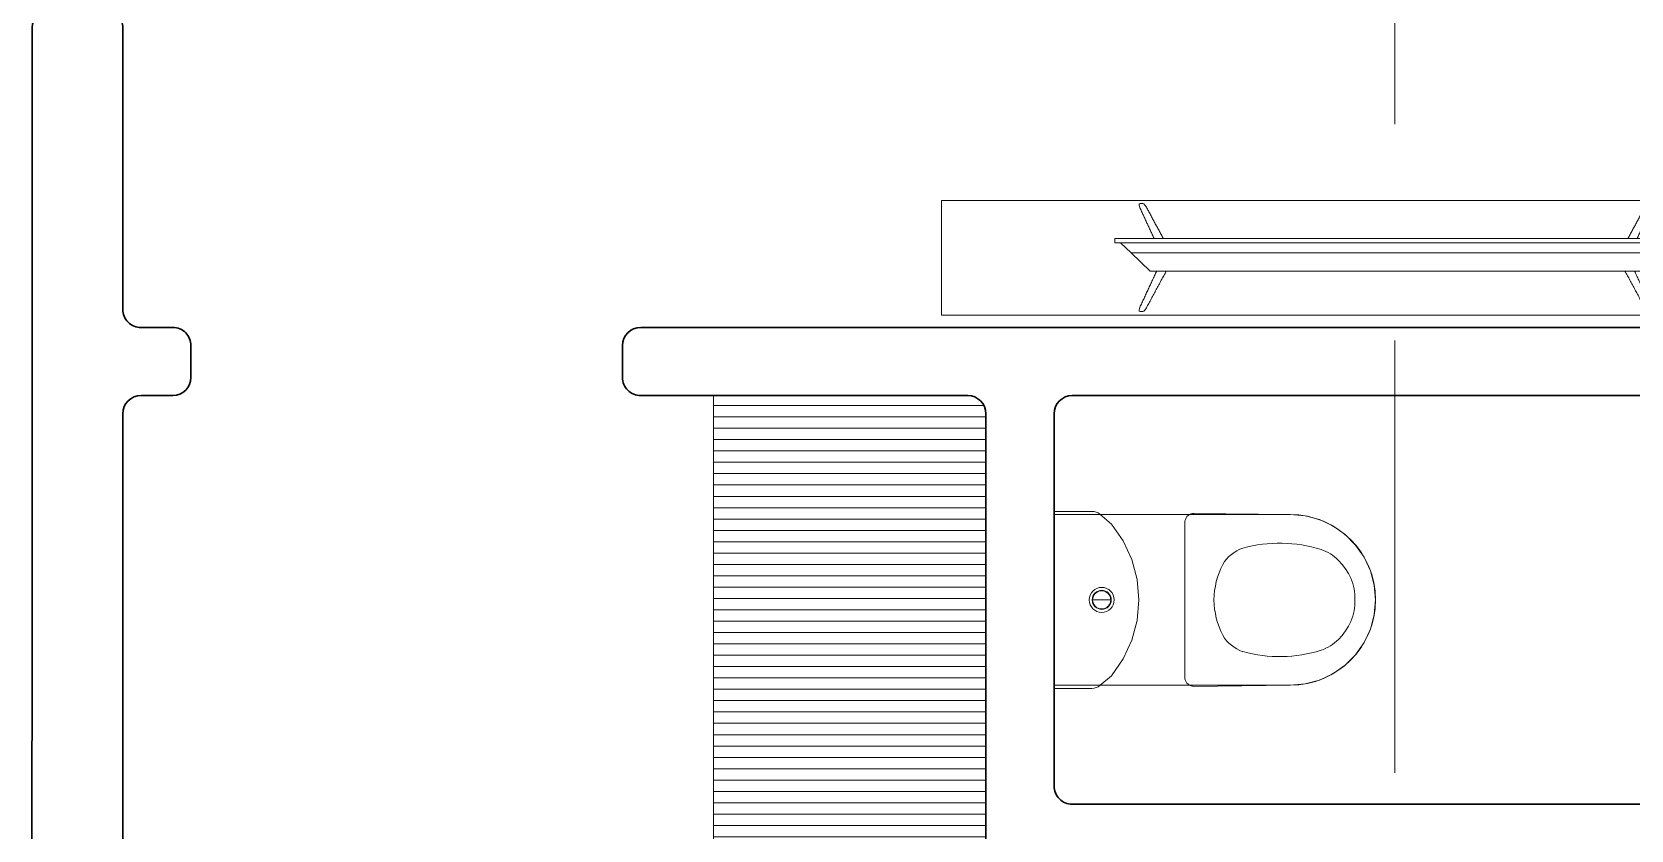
# Model space of a CAD drawing. Header units: metres. Extents: x -44 to 358, y -286 to 66.
# Drawn here: x 4.278 to 7.799, y -263.198 to -261.44 of the extents above; entities that cross this region are included whole.
import ezdxf

# ---------------------------------------------------------------- set-up
doc = ezdxf.new("R2010")
doc.units = ezdxf.units.M
doc.header["$LTSCALE"] = 0.3
doc.linetypes.add('HIDDEN2', pattern=[4.7625, 3.175, -1.5875])
for name, color, linetype, lineweight in [('A-WALL', 7, 'Continuous', 30), ('baños', 141, 'Continuous', 0), ('closets', 33, 'Continuous', 0), ('Columnas', 7, 'Continuous', 18), ('MOBILIARIOS', 252, 'Continuous', 0)]:
    doc.layers.add(name, color=color, linetype=linetype, lineweight=lineweight)
doc.layers.add('Techos 1', color=7, linetype='HIDDEN2', lineweight=9, true_color=0x42391a)

# ---------------------------------------------------------------- blocks, each defined once
blk = doc.blocks.new('A$C58f5b6b7')
at = {"layer": 'MOBILIARIOS'}
for points in [[(0, 0.2526), (2, 0.2526), (2, 0), (0, 0)], [(0.382, 0.1596), (0.382, 0.1691), (1.618, 0.1691), (1.618, 0.1596)]]:
    blk.add_lwpolyline(points, close=True, dxfattribs=at)
for points in [[(1.6059, 0.1595), (1.5823, 0.1372), (1, 0.1372), (0.4177, 0.1372), (0.3941, 0.1595)], [(1.5823, 0.1372), (1.54, 0.0973), (0.46, 0.0973), (0.4177, 0.1372)]]:
    blk.add_lwpolyline(points, dxfattribs=at)
for points, degree in [([(0.4512, 0.2382, -0.0047), (0.4469, 0.2461, -0.0047), (0.4415, 0.2461, -0.0047), (0.4325, 0.2461, -0.0047), (0.4368, 0.237, -0.0047)], 3), ([(0.4368, 0.237, -0.0047), (0.4526, 0.2031, -0.0047), (0.4683, 0.1691, -0.0047)], 2), ([(0.4885, 0.1691, -0.0047), (0.4698, 0.2037, -0.0047), (0.4512, 0.2382, -0.0047)], 2), ([(1.5115, 0.1691, -0.0047), (1.5302, 0.2037, -0.0047), (1.5488, 0.2382, -0.0047)], 2), ([(1.5632, 0.237, -0.0047), (1.5474, 0.2031, -0.0047), (1.5317, 0.1691, -0.0047)], 2), ([(1.5488, 0.2382, -0.0047), (1.5531, 0.2461, -0.0047), (1.5585, 0.2461, -0.0047), (1.5675, 0.2461, -0.0047), (1.5632, 0.237, -0.0047)], 3), ([(0.4368, 0.0172, -0.0047), (0.4554, 0.0572, -0.0047), (0.474, 0.0973, -0.0047)], 2), ([(0.4951, 0.0973, -0.0047), (0.4731, 0.0566, -0.0047), (0.4512, 0.016, -0.0047)], 2), ([(1.5049, 0.0973), (1.5269, 0.0566), (1.5488, 0.016)], 2), ([(1.5632, 0.0172), (1.5446, 0.0572), (1.526, 0.0973)], 2)]:
    blk.add_open_spline(points, degree=degree, dxfattribs=at)
for points in [[(0.4512, 0.016, -0.0047), (0.4469, 0.0081, -0.0047), (0.4415, 0.0081, -0.0047), (0.4325, 0.0081, -0.0047), (0.4368, 0.0172, -0.0047)], [(1.5488, 0.016), (1.5531, 0.0081), (1.5585, 0.0081), (1.5675, 0.0081), (1.5632, 0.0172)]]:
    blk.add_open_spline(points, degree=3, knots=[-0.08544201, -0.08544201, -0.08544201, -0.08544201, -0.04272101, 0, 0, 0, 0], dxfattribs=at)
blk = doc.blocks.new('Caroma_ToiletSuites')
at = {"layer": 'baños'}
for p, q in [((-32.6, 705.1), (-64.3, 696.7)), ((0, 708), (-32.6, 705.1)), ((32.6, 705.1), (0, 708)), ((64.3, 696.7), (32.6, 705.1)), ((-94, 682.8), (-120.8, 664)), ((-64.3, 696.7), (-94, 682.8)), ((94, 682.8), (64.3, 696.7)), ((120.8, 664), (94, 682.8)), ((-144, 640.8), (-162.8, 614)), ((-120.8, 664), (-144, 640.8)), ((144, 640.8), (120.8, 664)), ((162.8, 614), (144, 640.8)), ((-162.8, 614), (-176.7, 584.3)), ((176.7, 584.3), (162.8, 614)), ((-176.7, 584.3), (-185.1, 552.6)), ((185.1, 552.6), (176.7, 584.3)), ((-185.1, 552.6), (-188, 520)), ((188, 520), (185.1, 552.6)), ((-188, 520), (-190.5, 308)), ((-188, 0), (-188, 520)), ((188, 520), (188, 0)), ((190.5, 308), (188, 520)), ((-190.5, 308), (-190.2, 304.5)), ((-190.2, 304.5), (-189.3, 301.2)), ((-189.3, 301.2), (-187.8, 298)), ((-187.8, 298), (-185.8, 295.1)), ((-185.8, 295.1), (-183.4, 292.7)), ((-183.4, 292.7), (-180.5, 290.7)), ((-180.5, 290.7), (-177.3, 289.2)), ((-177.3, 289.2), (-174, 288.3)), ((-174, 288.3), (-170.5, 288)), ((-170.5, 288), (170.5, 288)), ((170.5, 288), (174, 288.3)), ((174, 288.3), (177.3, 289.2)), ((177.3, 289.2), (180.5, 290.7)), ((180.5, 290.7), (183.4, 292.7)), ((183.4, 292.7), (185.8, 295.1)), ((185.8, 295.1), (187.8, 298)), ((187.8, 298), (189.3, 301.2)), ((189.3, 301.2), (190.2, 304.5)), ((190.2, 304.5), (190.5, 308)), ((-45.1, 183.1), (-88.9, 171.3)), ((0, 187), (-45.1, 183.1)), ((45.1, 183.1), (0, 187)), ((88.9, 171.3), (45.1, 183.1)), ((-130, 152.2), (-167.1, 126.2)), ((-88.9, 171.3), (-130, 152.2)), ((130, 152.2), (88.9, 171.3)), ((167.1, 126.2), (130, 152.2)), ((-167.1, 126.2), (-188.7, 100.9)), ((0, 85), (0, 125)), ((188.7, 100.9), (167.1, 126.2)), ((-194.6, 88.2), (-195, 83.5)), ((-195, 83.5), (-195, 0)), ((-193.4, 92.7), (-194.6, 88.2)), ((-191.4, 97), (-193.4, 92.7)), ((-188.7, 100.9), (-191.4, 97)), ((191.4, 97), (188.7, 100.9)), ((193.4, 92.7), (191.4, 97)), ((194.6, 88.2), (193.4, 92.7)), ((195, 83.5), (194.6, 88.2)), ((195, 0), (195, 83.5)), ((-195, 0), (195, 0)), ((188, 0), (-188, 0))]:
    blk.add_line(p, q, dxfattribs=at)
for centre, radius, start, end in [((0, 520), 188, 0, 180), ((-2.7, 547.4), 115.2, 88.6565, 137.0404), ((2.7, 547.4), 115.2, 42.9609, 91.3415), ((-18.8, 556.1), 97.6, 134.3372, 160.9897), ((18.8, 556.1), 97.6, 19.01, 45.6643), ((183, 496.7), 307.9, 162.7713, 195.2143), ((-183, 496.7), 307.9, 344.7852, 17.2286), ((-36.1, 442.4), 82.4, 198.763, 239.3582), ((36.1, 442.4), 82.4, 300.6412, 341.2351), ((2.9, 529.9), 177.9, 242.916, 269.0659), ((-2.9, 529.9), 177.9, 270.9339, 297.0836), ((0, 105), 27.5, 0, 180), ((0, 105), 21, 0, 180), ((0, 105), 20, 0, 180), ((0, 105), 27.5, 180, 0), ((0, 105), 21, 180, 0), ((0, 105), 20, 180, 0)]:
    blk.add_arc(centre, radius, start, end, dxfattribs=at)
blk = doc.blocks.new('A$C6528a993')
at = {"layer": 'closets'}
h = blk.add_hatch(dxfattribs=at)
h.set_pattern_fill('LINE', color=256, scale=0.2, angle=90)
h.set_pattern_definition([(90, (-946.68683, 266.672182), (-0.025, 2e-18), [])])
edge = h.paths.add_edge_path()
edge.add_arc((15.41, 16.9601), 0.04, 360, 450)
edge.add_line((15.41, 17.0001), (13.29, 17.0001))
edge.add_arc((13.29, 16.9601), 0.04, 90, 180)
edge.add_line((13.25, 16.9601), (13.2506, 16.4001))
edge.add_line((13.2506, 16.4001), (15.4506, 16.4001))
edge.add_line((15.4506, 16.4001), (15.45, 16.9601))
at = {"layer": 'A-WALL'}
for p, q in [((13.1, 16.2401), (13.1, 19.6101)), ((14.15, 18.6701), (14.15, 17.1901)), ((13.25, 18.5704), (13.25, 17.1901)), ((14.11, 17.1501), (13.29, 17.1501)), ((13.29, 17.0001), (15.41, 17.0001)), ((13.25, 16.2401), (13.25, 16.9601)), ((13.21, 16.2001), (13.14, 16.2001)), ((13.25, 15.2101), (13.25, 15.1401)), ((15.41, 15.1001), (13.29, 15.1001))]:
    blk.add_line(p, q, dxfattribs=at)
blk.add_lwpolyline([(15.5806, 14.9), (12.4403, 14.9001, -0.414212), (12.4003, 14.9401), (12.4003, 15.0601, -0.414226), (12.4403, 15.1001), (13.06, 15.1001, 0.414226), (13.1, 15.1401), (13.1, 15.2101, -0.414214), (13.14, 15.2501), (13.21, 15.2501)], format="xyb", dxfattribs=at)
for centre, start, end in [((13.29, 17.1901), 180, 270), ((14.11, 17.1901), 270, 0), ((13.29, 16.9601), 90, 180), ((13.14, 16.2401), 180, 270), ((13.21, 16.2401), 270, 0), ((13.21, 15.2101), 360, 90), ((13.29, 15.1401), 180, 270)]:
    blk.add_arc(centre, 0.04, start, end, dxfattribs=at)
at = {"layer": 'closets'}
blk.add_line((13.25, 16.4001), (15.4506, 16.4001), dxfattribs=at)
at = {"layer": 'Techos 1'}
blk.add_line((11.7, 17.9001), (26.45, 17.9001), dxfattribs=at)
at = {"layer": 'baños', "xscale": -0.000999999934791, "yscale": 0.000999999934791}
blk.add_blockref('Caroma_ToiletSuites', (13.7, 17.1501), dxfattribs=at)
at = {"layer": 'MOBILIARIOS', "rotation": 90.00000000000001}
blk.add_blockref('A$C58f5b6b7', (13.073, 16.9021, 0.0047), dxfattribs=at)
at = {"layer": 'baños', "linetype": 'Continuous', "flags": 8}
for tag, p in [('MODELNUMBER', (17.4854, 20.4812, 0)), ('TRADENAME', (17.4854, 20.4811, 0)), ('MATERIAL', (17.4854, 20.4811, 0)), ('PRODUCT', (17.4854, 20.4811, 0)), ('MODELNUMBER', (18.6601, 20.4812, 0)), ('MATERIAL', (18.6601, 20.4811, 0)), ('PRODUCT', (18.6601, 20.4811, 0)), ('TRADENAME', (18.6601, 20.4811, 0))]:
    blk.add_attdef(tag, p, '', height=0.0000254, rotation=180.0001, dxfattribs=at)

msp = doc.modelspace()

# ---------------------------------------------------------------- block references
at = {"layer": 'Columnas', "ltscale": 0.2, "rotation": 270}
msp.add_blockref('A$C6528a993', (-10.6218239, -248.9911924), dxfattribs=at)

doc.saveas('drawing.dxf')
